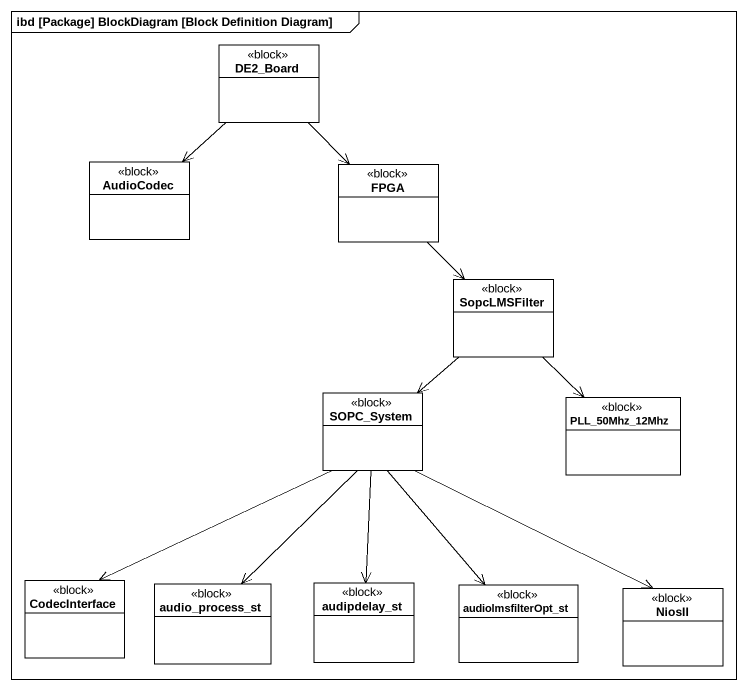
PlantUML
@startuml
mainframe ibd [Package] BlockDiagram [Block Definition Diagram]
hide circle
hide empty members
class DE2_Board <<block>>
class AudioCodec <<block>>
class FPGA <<block>>
class SopcLMSFilter <<block>>
class SOPC_System <<block>>
class PLL_50Mhz_12Mhz <<block>>
class CodecInterface <<block>>
class audio_process_st <<block>>
class audipdelay_st <<block>>
class audiolmsfilterOpt_st <<block>>
class NiosII <<block>>
DE2_Board --> AudioCodec
DE2_Board --> FPGA
FPGA --> SopcLMSFilter
SopcLMSFilter --> SOPC_System
SopcLMSFilter --> PLL_50Mhz_12Mhz
SOPC_System --> CodecInterface
SOPC_System --> audio_process_st
SOPC_System --> audipdelay_st
SOPC_System --> audiolmsfilterOpt_st
SOPC_System --> NiosII
@enduml
